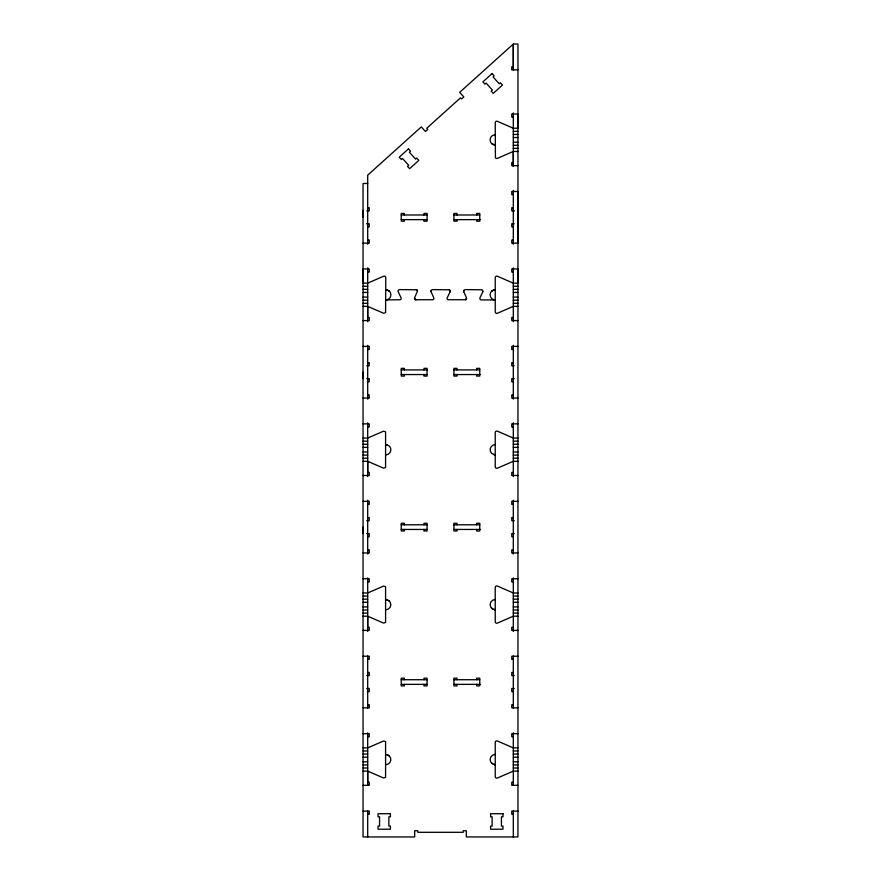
<?xml version="1.0" encoding="UTF-8"?>
<svg xmlns="http://www.w3.org/2000/svg" width="881" height="881" viewBox="0 0 881 881"><rect width="100%" height="100%" fill="white"/><g stroke="black" fill="none" stroke-linecap="round" stroke-linejoin="round"><path stroke-width="1.32" d="M363.049 533.589L363.049 527.124M363.049 378.676L363.049 372.223M363.049 217.31L363.049 210.427M363.049 771.117L367.696 771.117L367.696 782.218L369.238 782.218L369.238 785.312L363.049 785.312M363.049 616.204L367.696 616.204L367.696 627.305L369.238 627.305L369.238 630.4L363.049 630.4M363.049 461.292L367.696 461.292L367.696 472.392L369.238 472.392L369.238 475.487L363.049 475.487M363.049 306.379L367.696 306.379L367.696 317.479L369.238 317.479L369.238 320.585L363.049 320.585M513.304 165.672L513.304 151.466L517.951 151.466M495.232 299.925L481.389 299.925A1.553 1.553 0 0 1 479.991 297.712L482.799 291.809L482.149 289.794L465.025 289.596L463.483 291.06L466.434 297.712L465.785 299.738L447.922 299.738A1.542 1.542 0 0 1 447.273 297.712L450.081 291.809L449.431 289.794L432.318 289.596L430.776 291.06L433.727 297.712A1.553 1.553 0 0 1 433.078 299.738L415.215 299.738L414.566 297.712L417.517 291.06L416.724 289.794L399.611 289.596A1.553 1.553 0 0 0 398.212 291.809L401.02 297.712A1.553 1.553 0 0 1 400.359 299.738L385.768 299.925M450.081 291.809L450.235 291.06M482.799 291.809L482.942 291.06M431.007 290.323L430.919 291.809M463.714 290.323L463.626 291.809M466.589 298.472L465.785 299.738M513.304 151.466L497.402 158.36A1.553 1.553 0 0 1 495.419 157.677L495.232 122.756A1.553 1.553 0 0 1 497.402 121.336L513.304 128.23L517.951 128.23L517.951 114.034L511.762 114.034L511.762 117.129L513.304 117.129M491.653 291.171L495.232 289.662A5.165 5.165 0 0 0 490.144 294.452A5.165 5.165 0 0 0 494.483 299.925M517.951 69.863L511.762 69.863L511.762 66.769L513.304 66.769L513.304 44.05L517.951 44.05L517.951 836.95L466.313 836.95L466.313 830.75L463.219 830.75L463.219 832.303L417.781 832.303L417.781 830.75L414.687 830.75L414.687 836.95L363.049 836.95L363.049 183.479L367.696 183.479M513.304 131.335L517.951 131.335M513.304 134.43L517.951 134.43M513.304 137.524L517.951 137.524M513.304 142.171L517.951 142.171M513.304 145.277L517.951 145.277M513.304 148.371L517.951 148.371M513.304 162.567L511.762 162.567L511.762 165.672L517.951 165.672M513.304 194.591L511.762 194.591L511.762 191.485L517.951 191.485L517.951 243.123L511.762 243.123L511.762 240.028L513.304 240.028M367.696 207.751L369.238 207.751L369.238 210.856L366.76 210.856M513.304 207.751L511.762 207.751L511.762 210.856L514.471 210.856M401.251 214.986L427.076 214.986M453.924 214.986L479.749 214.986M401.251 219.633L427.076 219.633M453.924 219.633L480.211 219.633M366.529 223.763L369.238 223.763L369.238 226.858L367.696 226.858M514.24 223.763L511.762 223.763L511.762 226.858L513.304 226.858M367.696 240.028L369.238 240.028L369.238 243.123L363.049 243.123M367.696 272.042L369.238 272.042L369.238 268.947L363.049 268.947L363.049 283.142L367.696 283.142L383.598 276.249A1.553 1.553 0 0 1 385.768 277.669L385.581 312.59L383.598 313.273L367.696 306.379M513.304 272.042L511.762 272.042L511.762 268.947L517.951 268.947L517.951 283.142L513.304 283.142L497.402 276.249A1.553 1.553 0 0 0 495.232 277.669L495.232 311.852A1.553 1.553 0 0 0 497.402 313.273L513.304 306.379L517.951 306.379M363.049 286.248L367.696 286.248M513.304 286.248L517.951 286.248M363.049 289.342L367.696 289.342M513.304 289.342L517.951 289.342M363.049 292.437L367.696 292.437M513.304 292.437L517.951 292.437M363.049 297.084L367.696 297.084M513.304 297.084L517.951 297.084M363.049 300.19L367.696 300.19M513.304 300.19L517.951 300.19M363.049 303.284L367.696 303.284M513.304 303.284L517.951 303.284M513.304 317.479L511.762 317.479L511.762 320.585L517.951 320.585M363.049 346.398L369.238 346.398L369.238 349.493L367.696 349.493M517.951 346.398L511.762 346.398L511.762 349.493L513.304 349.493M367.696 362.664L369.238 362.664L369.238 365.758L366.76 365.758M513.304 362.664L511.762 362.664L511.762 365.758L514.24 365.758M401.251 369.899L427.076 369.899M453.924 369.899L479.749 369.899M401.251 374.546L427.076 374.546M453.924 374.546L480.211 374.546M366.76 378.676L369.238 378.676L369.238 381.77L367.696 381.77M514.24 378.676L511.762 378.676L511.762 381.77L513.304 381.77M367.696 394.941L369.238 394.941L369.238 398.036L363.049 398.036M513.304 394.941L511.762 394.941L511.762 398.036L517.951 398.036M363.049 423.86L369.238 423.86L369.238 426.955L367.696 426.955M517.951 423.86L511.762 423.86L511.762 426.955L513.304 426.955M363.049 438.055L367.696 438.055L383.598 431.161L385.581 431.844L385.581 467.503L383.598 468.185L367.696 461.292M517.951 438.055L513.304 438.055L497.402 431.161A1.553 1.553 0 0 0 495.232 432.582L495.232 466.765A1.553 1.553 0 0 0 497.402 468.185L513.304 461.292L517.951 461.292M363.049 441.15L367.696 441.15M513.304 441.15L517.951 441.15M363.049 444.255L367.696 444.255M513.304 444.255L517.951 444.255M363.049 447.35L367.696 447.35M513.304 447.35L517.951 447.35M363.049 451.997L367.696 451.997M513.304 451.997L517.951 451.997M363.049 455.092L367.696 455.092M513.304 455.092L517.951 455.092M363.049 458.197L367.696 458.197M513.304 458.197L517.951 458.197M513.304 472.392L511.762 472.392L511.762 475.487L517.951 475.487M363.049 501.311L369.238 501.311L369.238 504.406L367.696 504.406M517.951 501.311L511.762 501.311L511.762 504.406L513.304 504.406M367.696 517.576L369.238 517.576L369.238 520.671L366.76 520.671M513.304 517.576L511.762 517.576L511.762 520.671L514.24 520.671M401.251 524.801L427.076 524.801M453.924 524.801L479.749 524.801M401.251 529.448L427.076 529.448M453.924 529.448L480.211 529.448M366.76 533.589L369.238 533.589L369.238 536.683L367.696 536.683M514.24 533.589L511.762 533.589L511.762 536.683L513.304 536.683M367.696 549.854L369.238 549.854L369.238 552.949L363.049 552.949M513.304 549.854L511.762 549.854L511.762 552.949L517.951 552.949M363.049 578.762L369.238 578.762L369.238 581.867L367.696 581.867M517.951 578.762L511.762 578.762L511.762 581.867L513.304 581.867M363.049 592.968L367.696 592.968L383.598 586.074L385.581 586.757L385.581 622.404L383.598 623.098L367.696 616.204M517.951 592.968L513.304 592.968L497.402 586.074A1.553 1.553 0 0 0 495.232 587.495L495.232 621.678A1.553 1.553 0 0 0 497.402 623.098L513.304 616.204L517.951 616.204M363.049 596.063L367.696 596.063M513.304 596.063L517.951 596.063M363.049 599.157L367.696 599.157M513.304 599.157L517.951 599.157M363.049 602.263L367.696 602.263M513.304 602.263L517.951 602.263M363.049 606.91L367.696 606.91M513.304 606.91L517.951 606.91M363.049 610.004L367.696 610.004M513.304 610.004L517.951 610.004M363.049 613.099L367.696 613.099M513.304 613.099L517.951 613.099M513.304 627.305L511.762 627.305L511.762 630.4L517.951 630.4M363.049 656.224L369.238 656.224L369.238 659.318L367.696 659.318M517.951 656.224L511.762 656.224L511.762 659.318L513.304 659.318M367.696 672.489L369.238 672.489L369.238 675.584L366.76 675.584M513.304 672.489L511.762 672.489L511.762 675.584L514.24 675.584M401.251 679.714L427.076 679.714M453.924 679.714L479.749 679.714M401.251 684.361L427.076 684.361M453.924 684.361L480.211 684.361M366.76 688.49L369.238 688.49L369.238 691.596L367.696 691.596M514.24 688.49L511.762 688.49L511.762 691.596L513.304 691.596M367.696 704.756L369.238 704.756L369.238 707.861L363.049 707.861M513.304 704.756L511.762 704.756L511.762 707.861L517.951 707.861M363.049 733.675L369.238 733.675L369.238 736.769L367.696 736.769M517.951 733.675L511.762 733.675L511.762 736.769L513.304 736.769M363.049 747.881L367.696 747.881L383.598 740.987L385.581 741.67L385.581 777.317L383.598 778.011L367.696 771.117M517.951 747.881L513.304 747.881L497.402 740.987A1.553 1.553 0 0 0 495.232 742.408L495.232 776.579A1.553 1.553 0 0 0 497.402 778.011L513.304 771.117L517.951 771.117M363.049 750.975L367.696 750.975M513.304 750.975L517.951 750.975M363.049 754.07L367.696 754.07M513.304 754.07L517.951 754.07M363.049 757.175L367.696 757.175M513.304 757.175L517.951 757.175M363.049 761.823L367.696 761.823M513.304 761.823L517.951 761.823M363.049 764.917L367.696 764.917M513.304 764.917L517.951 764.917M363.049 768.012L367.696 768.012M513.304 768.012L517.951 768.012M513.304 782.218L511.762 782.218L511.762 785.312L517.951 785.312M363.049 811.137L369.238 811.137L369.238 814.231L367.696 814.231M517.951 811.137L511.762 811.137L511.762 814.231L513.304 814.231M415.964 299.925L414.411 298.472M491.653 143.57L495.232 145.079A5.165 5.165 0 0 1 490.133 139.914A5.165 5.165 0 0 1 495.232 134.749M389.358 291.171L385.768 289.662A5.165 5.165 0 0 1 390.856 294.452A5.165 5.165 0 0 1 386.517 299.925M491.653 608.297L495.232 609.806A5.165 5.165 0 0 1 493.789 609.586M389.347 600.996L385.768 599.487A5.165 5.165 0 0 1 387.2 599.708M491.653 763.21L495.232 764.719A5.165 5.165 0 0 1 493.789 764.499M385.768 754.4L389.347 755.909M449.431 289.794L449.993 290.323M513.304 67.132L513.304 69.863L513.304 44.05L459.684 92.329L463.835 96.932L461.534 99.013L460.499 97.857L426.723 128.263L427.759 129.419L425.457 131.489L421.316 126.886L367.696 175.165L367.696 244.202M513.304 112.878L513.304 166.553M513.304 190.406L513.304 244.202M513.304 267.868L513.304 321.664M513.304 345.319L513.304 399.115M513.304 422.77L513.304 476.566M513.304 500.232L513.304 554.028M513.304 577.881L513.304 631.479M513.304 655.982L513.304 708.104M513.304 732.794L513.304 785.312M513.304 810.894L513.304 836.95M476.643 214.986L476.643 213.433L479.749 213.433L479.749 221.175L476.643 221.175L476.643 219.633M476.643 369.899L476.643 368.346L479.749 368.346L479.749 376.088L476.643 376.088L476.643 374.546M476.643 524.801L476.643 523.259L479.749 523.259L479.749 531.001L476.643 531.001L476.643 529.448M476.643 679.714L476.643 678.172L479.749 678.172L479.749 685.914L476.643 685.914L476.643 684.361M457.019 214.986L457.019 213.433L453.924 213.433L453.924 221.175L457.019 221.175L457.019 219.633M457.019 369.899L457.019 368.346L453.924 368.346L453.924 376.088L457.019 376.088L457.019 374.546M457.019 524.801L457.019 523.259L453.924 523.259L453.924 531.001L457.019 531.001L457.019 529.448M457.019 679.714L457.019 678.172L453.924 678.172L453.924 685.914L457.019 685.914L457.019 684.361M423.981 214.986L423.981 213.433L427.076 213.433L427.076 221.175L423.981 221.175L423.981 219.633M423.981 369.899L423.981 368.346L427.076 368.346L427.076 376.088L423.981 376.088L423.981 374.546M423.981 524.801L423.981 523.259L427.076 523.259L427.076 531.001L423.981 531.001L423.981 529.448M423.981 679.714L423.981 678.172L427.076 678.172L427.076 685.914L423.981 685.914L423.981 684.361M404.357 214.986L404.357 213.433L401.251 213.433L401.251 221.175L404.357 221.175L404.357 219.633M404.357 369.899L404.357 368.346L401.251 368.346L401.251 376.088L404.357 376.088L404.357 374.546M404.357 524.801L404.357 523.259L401.251 523.259L401.251 531.001L404.357 531.001L404.357 529.448M404.357 679.714L404.357 678.172L401.251 678.172L401.251 685.914L404.357 685.914L404.357 684.361M367.696 267.868L367.696 321.664M367.696 345.319L367.696 399.115M367.696 422.77L367.696 476.566M367.696 500.232L367.696 554.028M367.696 577.881L367.696 631.479M367.696 655.982L367.696 708.104M367.696 732.794L367.696 785.312M367.696 810.894L367.696 836.95M415.975 289.596A1.553 1.553 0 0 1 417.517 291.06M385.757 454.904A5.165 5.165 0 0 0 389.347 446.083L385.768 444.575A5.165 5.165 0 0 1 387.2 444.795M388.521 600.324A5.165 5.165 0 0 1 385.757 609.806M387.2 754.621A5.165 5.165 0 0 1 385.757 764.719M492.468 763.882A5.165 5.165 0 0 1 495.232 754.4M492.468 608.969A5.165 5.165 0 0 1 495.232 599.487M493.789 454.673A5.165 5.165 0 0 0 495.232 454.904L491.653 453.385A5.165 5.165 0 0 1 495.232 444.586M408.465 148.878L399.247 157.17L401.329 159.472L402.474 158.437L408.696 165.342L407.54 166.377L409.621 168.678L418.827 160.386L416.757 158.084L415.601 159.12L409.379 152.215L410.535 151.18L408.465 148.878M492.116 73.552L482.909 81.845L484.979 84.147L486.125 83.111L492.347 90.016L491.202 91.062L493.272 93.364L502.478 85.072L500.408 82.77L499.252 83.805L493.041 76.9L494.186 75.854L492.116 73.552M390.415 813.714L378.015 813.714L378.015 816.808L379.568 816.808L379.568 826.103L378.015 826.103L378.015 829.208L390.415 829.208L390.415 826.103L388.862 826.103L388.862 816.808L390.415 816.808L390.415 813.714M502.985 813.714L490.585 813.714L490.585 816.808L492.138 816.808L492.138 826.103L490.585 826.103L490.585 829.208L502.985 829.208L502.985 826.103L501.432 826.103L501.432 816.808L502.985 816.808L502.985 813.714"/></g></svg>
